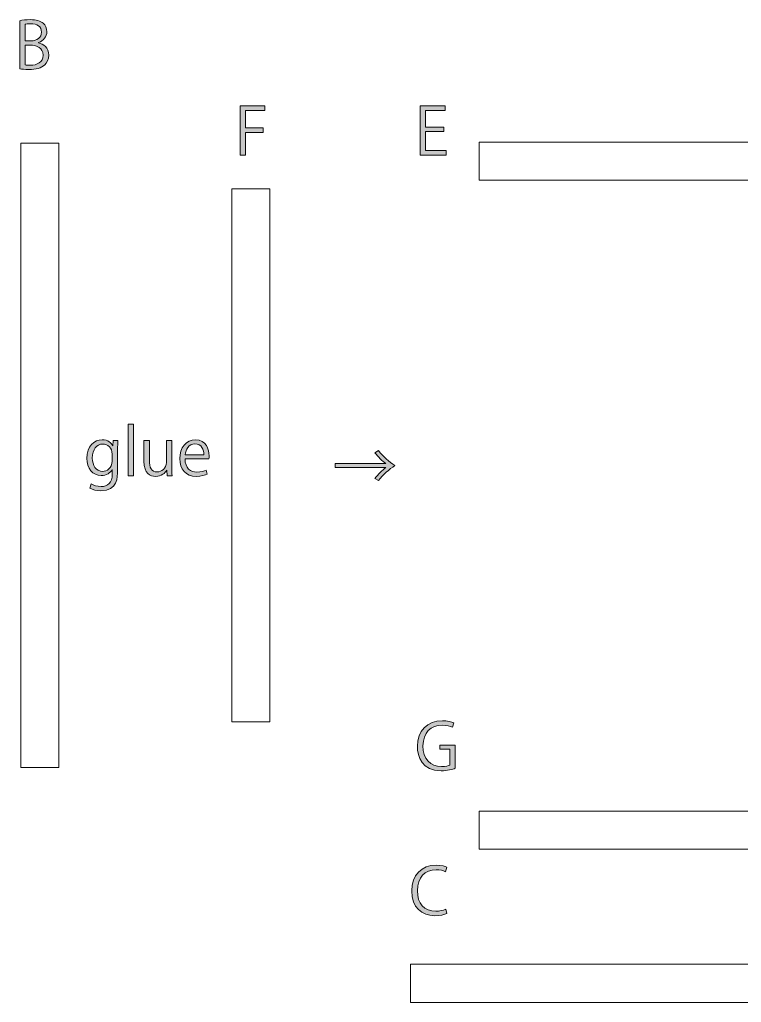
# Model space of a CAD drawing. Header units: inches. Extents: x -59 to 469, y 3 to 300.
# Drawn here: x 365.5 to 412.8, y 154.8 to 219.3 of the extents above; entities that cross this region are included whole.
import ezdxf

# ---------------------------------------------------------------- set-up
doc = ezdxf.new("R2010")
doc.units = ezdxf.units.IN
doc.header["$MEASUREMENT"] = 0
doc.layers.add('レイヤー 1', color=7, linetype='Continuous')

# ---------------------------------------------------------------- blocks, each defined once
blk = doc.blocks.new('block 113')
at = {"layer": 'レイヤー 1', "true_color": 0xffffff}
h = blk.add_hatch(color=7, dxfattribs=at)
h.dxf.hatch_style = 2
edge = h.paths.add_edge_path()
edge.add_spline(control_points=[(393.515, 160.662), (393.367, 160.59), (393.079, 160.518), (392.711, 160.518), (391.882, 160.518), (391.213, 161.055), (391.213, 162.147), (391.213, 163.188), (391.86, 163.835), (392.804, 163.835), (393.189, 163.835), (393.413, 163.755), (393.515, 163.704), (393.515, 163.704), (393.422, 163.408), (393.422, 163.408), (393.273, 163.48), (393.066, 163.539), (392.813, 163.539), (392.08, 163.539), (391.581, 163.048), (391.581, 162.16), (391.581, 161.313), (392.038, 160.814), (392.791, 160.814), (393.036, 160.814), (393.278, 160.869), (393.439, 160.945), (393.439, 160.945), (393.515, 160.662), (393.515, 160.662)], knot_values=[0, 0, 0, 0, 1, 1, 1, 2, 2, 2, 3, 3, 3, 4, 4, 4, 5, 5, 5, 6, 6, 6, 7, 7, 7, 8, 8, 8, 9, 9, 9, 10, 10, 10, 10], degree=3, periodic=1)
at = {"layer": 'レイヤー 1', "lineweight": 0}
blk.add_open_spline([(393.515, 160.662), (393.367, 160.59), (393.079, 160.518), (392.711, 160.518), (391.882, 160.518), (391.213, 161.055), (391.213, 162.147), (391.213, 163.188), (391.86, 163.835), (392.804, 163.835), (393.189, 163.835), (393.413, 163.755), (393.515, 163.704), (393.515, 163.704), (393.422, 163.408), (393.422, 163.408), (393.273, 163.48), (393.066, 163.539), (392.813, 163.539), (392.08, 163.539), (391.581, 163.048), (391.581, 162.16), (391.581, 161.313), (392.038, 160.814), (392.791, 160.814), (393.036, 160.814), (393.278, 160.869), (393.439, 160.945), (393.439, 160.945), (393.515, 160.662), (393.515, 160.662)], degree=3, knots=[0, 0, 0, 0, 1, 1, 1, 2, 2, 2, 3, 3, 3, 4, 4, 4, 5, 5, 5, 6, 6, 6, 7, 7, 7, 8, 8, 8, 9, 9, 9, 10, 10, 10, 10], dxfattribs=at)
blk = doc.blocks.new('block 114')
at = {"layer": 'レイヤー 1', "true_color": 0xffffff}
h = blk.add_hatch(color=7, dxfattribs=at)
h.dxf.hatch_style = 2
edge = h.paths.add_edge_path()
edge.add_spline(control_points=[(366.724, 217.826), (367.029, 217.754), (367.388, 217.501), (367.388, 217.014), (367.388, 216.726), (367.278, 216.523), (367.13, 216.379), (366.914, 216.168), (366.568, 216.075), (366.081, 216.075), (365.815, 216.075), (365.616, 216.096), (365.485, 216.109), (365.485, 216.109), (365.485, 219.278), (365.485, 219.278), (365.662, 219.316), (365.916, 219.345), (366.179, 219.345), (366.576, 219.345), (366.839, 219.269), (367.029, 219.108), (367.181, 218.977), (367.27, 218.791), (367.27, 218.55), (367.27, 218.233), (367.054, 217.958), (366.724, 217.839), (366.724, 217.839), (366.724, 217.826), (366.724, 217.826)], knot_values=[0, 0, 0, 0, 1, 1, 1, 2, 2, 2, 3, 3, 3, 4, 4, 4, 5, 5, 5, 6, 6, 6, 7, 7, 7, 8, 8, 8, 9, 9, 9, 10, 10, 10, 10], degree=3, periodic=1)
edge = h.paths.add_edge_path()
edge.add_spline(control_points=[(366.212, 217.945), (366.639, 217.945), (366.914, 218.19), (366.914, 218.52), (366.914, 218.52), (366.914, 218.524), (366.914, 218.524), (366.914, 218.905), (366.635, 219.07), (366.195, 219.07), (366.009, 219.07), (365.899, 219.058), (365.836, 219.041), (365.836, 219.041), (365.836, 217.945), (365.836, 217.945), (365.836, 217.945), (366.212, 217.945), (366.212, 217.945)], knot_values=[0, 0, 0, 0, 1, 1, 1, 2, 2, 2, 3, 3, 3, 4, 4, 4, 5, 5, 5, 6, 6, 6, 6], degree=3, periodic=1)
edge = h.paths.add_edge_path()
edge.add_spline(control_points=[(365.836, 216.375), (365.916, 216.358), (366.03, 216.354), (366.179, 216.354), (366.623, 216.354), (367.02, 216.528), (367.02, 217.014), (367.02, 217.496), (366.602, 217.674), (366.174, 217.674), (366.174, 217.674), (365.836, 217.674), (365.836, 217.674), (365.836, 217.674), (365.836, 216.375), (365.836, 216.375)], knot_values=[0, 0, 0, 0, 1, 1, 1, 2, 2, 2, 3, 3, 3, 4, 4, 4, 5, 5, 5, 5], degree=3, periodic=1)
at = {"layer": 'レイヤー 1', "lineweight": 0}
for points, knots in [([(366.724, 217.826), (367.029, 217.754), (367.388, 217.501), (367.388, 217.014), (367.388, 216.726), (367.278, 216.523), (367.13, 216.379), (366.914, 216.168), (366.568, 216.075), (366.081, 216.075), (365.815, 216.075), (365.616, 216.096), (365.485, 216.109), (365.485, 216.109), (365.485, 219.278), (365.485, 219.278), (365.662, 219.316), (365.916, 219.345), (366.179, 219.345), (366.576, 219.345), (366.839, 219.269), (367.029, 219.108), (367.181, 218.977), (367.27, 218.791), (367.27, 218.55), (367.27, 218.233), (367.054, 217.958), (366.724, 217.839), (366.724, 217.839), (366.724, 217.826), (366.724, 217.826)], [0, 0, 0, 0, 1, 1, 1, 2, 2, 2, 3, 3, 3, 4, 4, 4, 5, 5, 5, 6, 6, 6, 7, 7, 7, 8, 8, 8, 9, 9, 9, 10, 10, 10, 10]), ([(366.212, 217.945), (366.639, 217.945), (366.914, 218.19), (366.914, 218.52), (366.914, 218.52), (366.914, 218.524), (366.914, 218.524), (366.914, 218.905), (366.635, 219.07), (366.195, 219.07), (366.009, 219.07), (365.899, 219.058), (365.836, 219.041), (365.836, 219.041), (365.836, 217.945), (365.836, 217.945), (365.836, 217.945), (366.212, 217.945), (366.212, 217.945)], [0, 0, 0, 0, 1, 1, 1, 2, 2, 2, 3, 3, 3, 4, 4, 4, 5, 5, 5, 6, 6, 6, 6]), ([(365.836, 216.375), (365.916, 216.358), (366.03, 216.354), (366.179, 216.354), (366.623, 216.354), (367.02, 216.528), (367.02, 217.014), (367.02, 217.496), (366.602, 217.674), (366.174, 217.674), (366.174, 217.674), (365.836, 217.674), (365.836, 217.674), (365.836, 217.674), (365.836, 216.375), (365.836, 216.375)], [0, 0, 0, 0, 1, 1, 1, 2, 2, 2, 3, 3, 3, 4, 4, 4, 5, 5, 5, 5])]:
    blk.add_open_spline(points, degree=3, knots=knots, dxfattribs=at)
blk = doc.blocks.new('block 115')
at = {"layer": 'レイヤー 1', "true_color": 0xffffff}
h = blk.add_hatch(color=7, dxfattribs=at)
h.dxf.hatch_style = 2
h.paths.add_polyline_path([(379.949, 210.456), (379.949, 213.68), (381.573, 213.68), (381.573, 213.384), (380.3, 213.384), (380.3, 212.237), (381.471, 212.237), (381.471, 211.945), (380.3, 211.945), (380.3, 210.456)])
at = {"layer": 'レイヤー 1', "lineweight": 0}
blk.add_lwpolyline([(379.949, 210.456), (379.949, 213.68), (381.573, 213.68), (381.573, 213.384), (380.3, 213.384), (380.3, 212.237), (381.471, 212.237), (381.471, 211.945), (380.3, 211.945), (380.3, 210.456), (379.949, 210.456)], dxfattribs=at)
blk = doc.blocks.new('block 117')
at = {"layer": 'レイヤー 1', "true_color": 0xffffff}
h = blk.add_hatch(color=7, dxfattribs=at)
h.dxf.hatch_style = 2
h.paths.add_polyline_path([(393.467, 210.456), (391.767, 210.456), (391.767, 213.68), (393.395, 213.68), (393.395, 213.384), (392.118, 213.384), (392.118, 212.292), (393.319, 212.292), (393.319, 212), (392.118, 212), (392.118, 210.752), (393.467, 210.752)])
at = {"layer": 'レイヤー 1', "lineweight": 0}
blk.add_lwpolyline([(393.467, 210.456), (391.767, 210.456), (391.767, 213.68), (393.395, 213.68), (393.395, 213.384), (392.118, 213.384), (392.118, 212.292), (393.319, 212.292), (393.319, 212), (392.118, 212), (392.118, 210.752), (393.467, 210.752), (393.467, 210.456)], dxfattribs=at)
blk = doc.blocks.new('block 118')
at = {"layer": 'レイヤー 1', "true_color": 0xffffff}
h = blk.add_hatch(color=7, dxfattribs=at)
h.dxf.hatch_style = 2
edge = h.paths.add_edge_path()
edge.add_spline(control_points=[(394.064, 170.194), (393.89, 170.126), (393.552, 170.029), (393.146, 170.029), (391.881, 170.029), (391.58, 170.972), (391.58, 171.653), (391.58, 172.635), (392.219, 173.316), (393.23, 173.316), (393.539, 173.316), (393.814, 173.257), (393.975, 173.181), (393.975, 173.181), (393.882, 172.889), (393.882, 172.889), (393.725, 172.961), (393.522, 173.02), (393.222, 173.02), (392.46, 173.02), (391.949, 172.529), (391.949, 171.675), (391.949, 170.803), (392.435, 170.317), (393.171, 170.317), (393.442, 170.317), (393.624, 170.359), (393.717, 170.41), (393.717, 170.41), (393.717, 171.442), (393.717, 171.442), (393.717, 171.442), (393.065, 171.442), (393.065, 171.442), (393.065, 171.442), (393.065, 171.725), (393.065, 171.725), (393.065, 171.725), (394.064, 171.725), (394.064, 171.725), (394.064, 171.725), (394.064, 170.194), (394.064, 170.194)], knot_values=[0, 0, 0, 0, 1, 1, 1, 2, 2, 2, 3, 3, 3, 4, 4, 4, 5, 5, 5, 6, 6, 6, 7, 7, 7, 8, 8, 8, 9, 9, 9, 10, 10, 10, 11, 11, 11, 12, 12, 12, 13, 13, 13, 14, 14, 14, 14], degree=3, periodic=1)
at = {"layer": 'レイヤー 1', "lineweight": 0}
blk.add_open_spline([(394.064, 170.194), (393.89, 170.126), (393.552, 170.029), (393.146, 170.029), (391.881, 170.029), (391.58, 170.972), (391.58, 171.653), (391.58, 172.635), (392.219, 173.316), (393.23, 173.316), (393.539, 173.316), (393.814, 173.257), (393.975, 173.181), (393.975, 173.181), (393.882, 172.889), (393.882, 172.889), (393.725, 172.961), (393.522, 173.02), (393.222, 173.02), (392.46, 173.02), (391.949, 172.529), (391.949, 171.675), (391.949, 170.803), (392.435, 170.317), (393.171, 170.317), (393.442, 170.317), (393.624, 170.359), (393.717, 170.41), (393.717, 170.41), (393.717, 171.442), (393.717, 171.442), (393.717, 171.442), (393.065, 171.442), (393.065, 171.442), (393.065, 171.442), (393.065, 171.725), (393.065, 171.725), (393.065, 171.725), (394.064, 171.725), (394.064, 171.725), (394.064, 171.725), (394.064, 170.194), (394.064, 170.194)], degree=3, knots=[0, 0, 0, 0, 1, 1, 1, 2, 2, 2, 3, 3, 3, 4, 4, 4, 5, 5, 5, 6, 6, 6, 7, 7, 7, 8, 8, 8, 9, 9, 9, 10, 10, 10, 11, 11, 11, 12, 12, 12, 13, 13, 13, 14, 14, 14, 14], dxfattribs=at)
blk = doc.blocks.new('block 130')
at = {"layer": 'レイヤー 1', "true_color": 0xffffff}
h = blk.add_hatch(color=7, dxfattribs=at)
h.dxf.hatch_style = 2
h.paths.add_polyline_path([(372.957, 189.407), (372.606, 189.407), (372.606, 192.792), (372.957, 192.792)])
h = blk.add_hatch(color=7, dxfattribs=at)
h.dxf.hatch_style = 2
edge = h.paths.add_edge_path()
edge.add_spline(control_points=[(371.933, 191.717), (371.92, 191.552), (371.911, 191.366), (371.911, 191.082), (371.911, 191.082), (371.911, 189.737), (371.911, 189.737), (371.911, 189.335), (371.903, 188.412), (370.811, 188.412), (370.549, 188.412), (370.261, 188.476), (370.088, 188.594), (370.088, 188.594), (370.181, 188.869), (370.181, 188.869), (370.329, 188.781), (370.553, 188.696), (370.828, 188.696), (371.251, 188.696), (371.56, 188.92), (371.56, 189.529), (371.56, 189.529), (371.56, 189.804), (371.56, 189.804), (371.56, 189.804), (371.551, 189.804), (371.551, 189.804), (371.433, 189.589), (371.188, 189.411), (370.837, 189.411), (370.286, 189.411), (369.893, 189.897), (369.893, 190.545), (369.893, 191.345), (370.392, 191.768), (370.891, 191.768), (371.285, 191.768), (371.492, 191.556), (371.59, 191.37), (371.59, 191.37), (371.598, 191.37), (371.598, 191.37), (371.598, 191.37), (371.615, 191.717), (371.615, 191.717), (371.615, 191.717), (371.933, 191.717), (371.933, 191.717)], knot_values=[0, 0, 0, 0, 1, 1, 1, 2, 2, 2, 3, 3, 3, 4, 4, 4, 5, 5, 5, 6, 6, 6, 7, 7, 7, 8, 8, 8, 9, 9, 9, 10, 10, 10, 11, 11, 11, 12, 12, 12, 13, 13, 13, 14, 14, 14, 15, 15, 15, 16, 16, 16, 16], degree=3, periodic=1)
edge = h.paths.add_edge_path()
edge.add_spline(control_points=[(371.556, 190.828), (371.556, 191.23), (371.264, 191.484), (370.942, 191.484), (370.536, 191.484), (370.253, 191.124), (370.253, 190.566), (370.253, 190.075), (370.49, 189.69), (370.938, 189.69), (371.2, 189.69), (371.556, 189.889), (371.556, 190.367), (371.556, 190.367), (371.556, 190.828), (371.556, 190.828)], knot_values=[0, 0, 0, 0, 1, 1, 1, 2, 2, 2, 3, 3, 3, 4, 4, 4, 5, 5, 5, 5], degree=3, periodic=1)
h = blk.add_hatch(color=7, dxfattribs=at)
h.dxf.hatch_style = 2
edge = h.paths.add_edge_path()
edge.add_spline(control_points=[(375.463, 190.02), (375.463, 189.783), (375.475, 189.584), (375.484, 189.407), (375.484, 189.407), (375.166, 189.407), (375.166, 189.407), (375.166, 189.407), (375.15, 189.771), (375.15, 189.771), (375.15, 189.771), (375.137, 189.771), (375.137, 189.771), (375.031, 189.589), (374.794, 189.356), (374.401, 189.356), (374.054, 189.356), (373.643, 189.555), (373.643, 190.35), (373.643, 190.35), (373.643, 191.713), (373.643, 191.713), (373.643, 191.713), (373.995, 191.713), (373.995, 191.713), (373.995, 191.713), (373.995, 190.414), (373.995, 190.414), (373.995, 189.965), (374.126, 189.652), (374.511, 189.652), (374.786, 189.652), (375.112, 189.872), (375.112, 190.278), (375.112, 190.278), (375.112, 191.713), (375.112, 191.713), (375.112, 191.713), (375.463, 191.713), (375.463, 191.713), (375.463, 191.713), (375.463, 190.02), (375.463, 190.02)], knot_values=[0, 0, 0, 0, 1, 1, 1, 2, 2, 2, 3, 3, 3, 4, 4, 4, 5, 5, 5, 6, 6, 6, 7, 7, 7, 8, 8, 8, 9, 9, 9, 10, 10, 10, 11, 11, 11, 12, 12, 12, 13, 13, 13, 14, 14, 14, 14], degree=3, periodic=1)
h = blk.add_hatch(color=7, dxfattribs=at)
h.dxf.hatch_style = 2
edge = h.paths.add_edge_path()
edge.add_spline(control_points=[(377.791, 189.504), (377.66, 189.441), (377.419, 189.36), (377.068, 189.36), (376.395, 189.36), (375.993, 189.834), (375.993, 190.524), (375.993, 191.247), (376.399, 191.768), (377.021, 191.768), (377.732, 191.768), (377.914, 191.116), (377.914, 190.714), (377.914, 190.634), (377.909, 190.574), (377.905, 190.519), (377.905, 190.519), (376.336, 190.519), (376.336, 190.519), (376.34, 189.881), (376.704, 189.639), (377.118, 189.639), (377.406, 189.639), (377.58, 189.699), (377.723, 189.758), (377.723, 189.758), (377.791, 189.504), (377.791, 189.504)], knot_values=[0, 0, 0, 0, 1, 1, 1, 2, 2, 2, 3, 3, 3, 4, 4, 4, 5, 5, 5, 6, 6, 6, 7, 7, 7, 8, 8, 8, 9, 9, 9, 9], degree=3, periodic=1)
edge = h.paths.add_edge_path()
edge.add_spline(control_points=[(377.567, 190.782), (377.571, 191.095), (377.44, 191.501), (376.987, 191.501), (376.564, 191.501), (376.378, 191.099), (376.344, 190.782), (376.344, 190.782), (377.567, 190.782), (377.567, 190.782)], knot_values=[0, 0, 0, 0, 1, 1, 1, 2, 2, 2, 3, 3, 3, 3], degree=3, periodic=1)
at = {"layer": 'レイヤー 1', "lineweight": 0}
blk.add_lwpolyline([(372.957, 189.407), (372.606, 189.407), (372.606, 192.792), (372.957, 192.792), (372.957, 189.407)], dxfattribs=at)
for points, knots in [([(371.933, 191.717), (371.92, 191.552), (371.911, 191.366), (371.911, 191.082), (371.911, 191.082), (371.911, 189.737), (371.911, 189.737), (371.911, 189.335), (371.903, 188.412), (370.811, 188.412), (370.549, 188.412), (370.261, 188.476), (370.088, 188.594), (370.088, 188.594), (370.181, 188.869), (370.181, 188.869), (370.329, 188.781), (370.553, 188.696), (370.828, 188.696), (371.251, 188.696), (371.56, 188.92), (371.56, 189.529), (371.56, 189.529), (371.56, 189.804), (371.56, 189.804), (371.56, 189.804), (371.551, 189.804), (371.551, 189.804), (371.433, 189.589), (371.188, 189.411), (370.837, 189.411), (370.286, 189.411), (369.893, 189.897), (369.893, 190.545), (369.893, 191.345), (370.392, 191.768), (370.891, 191.768), (371.285, 191.768), (371.492, 191.556), (371.59, 191.37), (371.59, 191.37), (371.598, 191.37), (371.598, 191.37), (371.598, 191.37), (371.615, 191.717), (371.615, 191.717), (371.615, 191.717), (371.933, 191.717), (371.933, 191.717)], [0, 0, 0, 0, 1, 1, 1, 2, 2, 2, 3, 3, 3, 4, 4, 4, 5, 5, 5, 6, 6, 6, 7, 7, 7, 8, 8, 8, 9, 9, 9, 10, 10, 10, 11, 11, 11, 12, 12, 12, 13, 13, 13, 14, 14, 14, 15, 15, 15, 16, 16, 16, 16]), ([(375.463, 190.02), (375.463, 189.783), (375.475, 189.584), (375.484, 189.407), (375.484, 189.407), (375.166, 189.407), (375.166, 189.407), (375.166, 189.407), (375.15, 189.771), (375.15, 189.771), (375.15, 189.771), (375.137, 189.771), (375.137, 189.771), (375.031, 189.589), (374.794, 189.356), (374.401, 189.356), (374.054, 189.356), (373.643, 189.555), (373.643, 190.35), (373.643, 190.35), (373.643, 191.713), (373.643, 191.713), (373.643, 191.713), (373.995, 191.713), (373.995, 191.713), (373.995, 191.713), (373.995, 190.414), (373.995, 190.414), (373.995, 189.965), (374.126, 189.652), (374.511, 189.652), (374.786, 189.652), (375.112, 189.872), (375.112, 190.278), (375.112, 190.278), (375.112, 191.713), (375.112, 191.713), (375.112, 191.713), (375.463, 191.713), (375.463, 191.713), (375.463, 191.713), (375.463, 190.02), (375.463, 190.02)], [0, 0, 0, 0, 1, 1, 1, 2, 2, 2, 3, 3, 3, 4, 4, 4, 5, 5, 5, 6, 6, 6, 7, 7, 7, 8, 8, 8, 9, 9, 9, 10, 10, 10, 11, 11, 11, 12, 12, 12, 13, 13, 13, 14, 14, 14, 14]), ([(377.791, 189.504), (377.66, 189.441), (377.419, 189.36), (377.068, 189.36), (376.395, 189.36), (375.993, 189.834), (375.993, 190.524), (375.993, 191.247), (376.399, 191.768), (377.021, 191.768), (377.732, 191.768), (377.914, 191.116), (377.914, 190.714), (377.914, 190.634), (377.909, 190.574), (377.905, 190.519), (377.905, 190.519), (376.336, 190.519), (376.336, 190.519), (376.34, 189.881), (376.704, 189.639), (377.118, 189.639), (377.406, 189.639), (377.58, 189.699), (377.723, 189.758), (377.723, 189.758), (377.791, 189.504), (377.791, 189.504)], [0, 0, 0, 0, 1, 1, 1, 2, 2, 2, 3, 3, 3, 4, 4, 4, 5, 5, 5, 6, 6, 6, 7, 7, 7, 8, 8, 8, 9, 9, 9, 9]), ([(371.556, 190.828), (371.556, 191.23), (371.264, 191.484), (370.942, 191.484), (370.536, 191.484), (370.253, 191.124), (370.253, 190.566), (370.253, 190.075), (370.49, 189.69), (370.938, 189.69), (371.2, 189.69), (371.556, 189.889), (371.556, 190.367), (371.556, 190.367), (371.556, 190.828), (371.556, 190.828)], [0, 0, 0, 0, 1, 1, 1, 2, 2, 2, 3, 3, 3, 4, 4, 4, 5, 5, 5, 5]), ([(377.567, 190.782), (377.571, 191.095), (377.44, 191.501), (376.987, 191.501), (376.564, 191.501), (376.378, 191.099), (376.344, 190.782), (376.344, 190.782), (377.567, 190.782), (377.567, 190.782)], [0, 0, 0, 0, 1, 1, 1, 2, 2, 2, 3, 3, 3, 3])]:
    blk.add_open_spline(points, degree=3, knots=knots, dxfattribs=at)
blk = doc.blocks.new('block 134')
at = {"layer": 'レイヤー 1', "true_color": 0xffffff}
h = blk.add_hatch(color=7, dxfattribs=at)
h.dxf.hatch_style = 2
edge = h.paths.add_edge_path()
edge.add_spline(control_points=[(386.196, 189.939), (386.196, 189.939), (386.196, 190.201), (386.196, 190.201), (386.196, 190.201), (389.509, 190.201), (389.509, 190.201), (389.285, 190.37), (388.997, 190.645), (388.798, 190.912), (388.798, 190.912), (389.026, 191.052), (389.026, 191.052), (389.314, 190.679), (389.733, 190.311), (390.11, 190.07), (389.733, 189.829), (389.314, 189.461), (389.026, 189.088), (389.026, 189.088), (388.798, 189.228), (388.798, 189.228), (388.997, 189.495), (389.285, 189.77), (389.509, 189.939), (389.509, 189.939), (386.196, 189.939), (386.196, 189.939)], knot_values=[0, 0, 0, 0, 1, 1, 1, 2, 2, 2, 3, 3, 3, 4, 4, 4, 5, 5, 5, 6, 6, 6, 7, 7, 7, 8, 8, 8, 9, 9, 9, 9], degree=3, periodic=1)
at = {"layer": 'レイヤー 1', "lineweight": 0}
blk.add_open_spline([(386.196, 189.939), (386.196, 189.939), (386.196, 190.201), (386.196, 190.201), (386.196, 190.201), (389.509, 190.201), (389.509, 190.201), (389.285, 190.37), (388.997, 190.645), (388.798, 190.912), (388.798, 190.912), (389.026, 191.052), (389.026, 191.052), (389.314, 190.679), (389.733, 190.311), (390.11, 190.07), (389.733, 189.829), (389.314, 189.461), (389.026, 189.088), (389.026, 189.088), (388.798, 189.228), (388.798, 189.228), (388.997, 189.495), (389.285, 189.77), (389.509, 189.939), (389.509, 189.939), (386.196, 189.939), (386.196, 189.939)], degree=3, knots=[0, 0, 0, 0, 1, 1, 1, 2, 2, 2, 3, 3, 3, 4, 4, 4, 5, 5, 5, 6, 6, 6, 7, 7, 7, 8, 8, 8, 9, 9, 9, 9], dxfattribs=at)

msp = doc.modelspace()

# ---------------------------------------------------------------- linework, layer by layer
at = {"layer": 'レイヤー 1', "color": 1, "lineweight": 9, "true_color": 0xff0000}
for points in [[(368.064, 211.244), (368.064, 170.244), (365.564, 170.244), (365.564, 211.244), (368.064, 211.244)], [(441.636, 208.802), (395.636, 208.802), (395.636, 211.302), (441.636, 211.302), (441.636, 208.802)], [(381.907, 208.244), (381.907, 173.244), (379.407, 173.244), (379.407, 208.244), (381.907, 208.244)], [(441.636, 164.883), (395.636, 164.883), (395.636, 167.383), (441.636, 167.383), (441.636, 164.883)], [(446.136, 154.83), (391.137, 154.83), (391.137, 157.33), (446.136, 157.33), (446.136, 154.83)]]:
    msp.add_lwpolyline(points, dxfattribs=at)

# ---------------------------------------------------------------- block references
at = {"layer": 'レイヤー 1'}
for name in ['block 114', 'block 115', 'block 117', 'block 130', 'block 134', 'block 118', 'block 113']:
    msp.add_blockref(name, (0, 0), dxfattribs=at)

doc.saveas('drawing.dxf')
